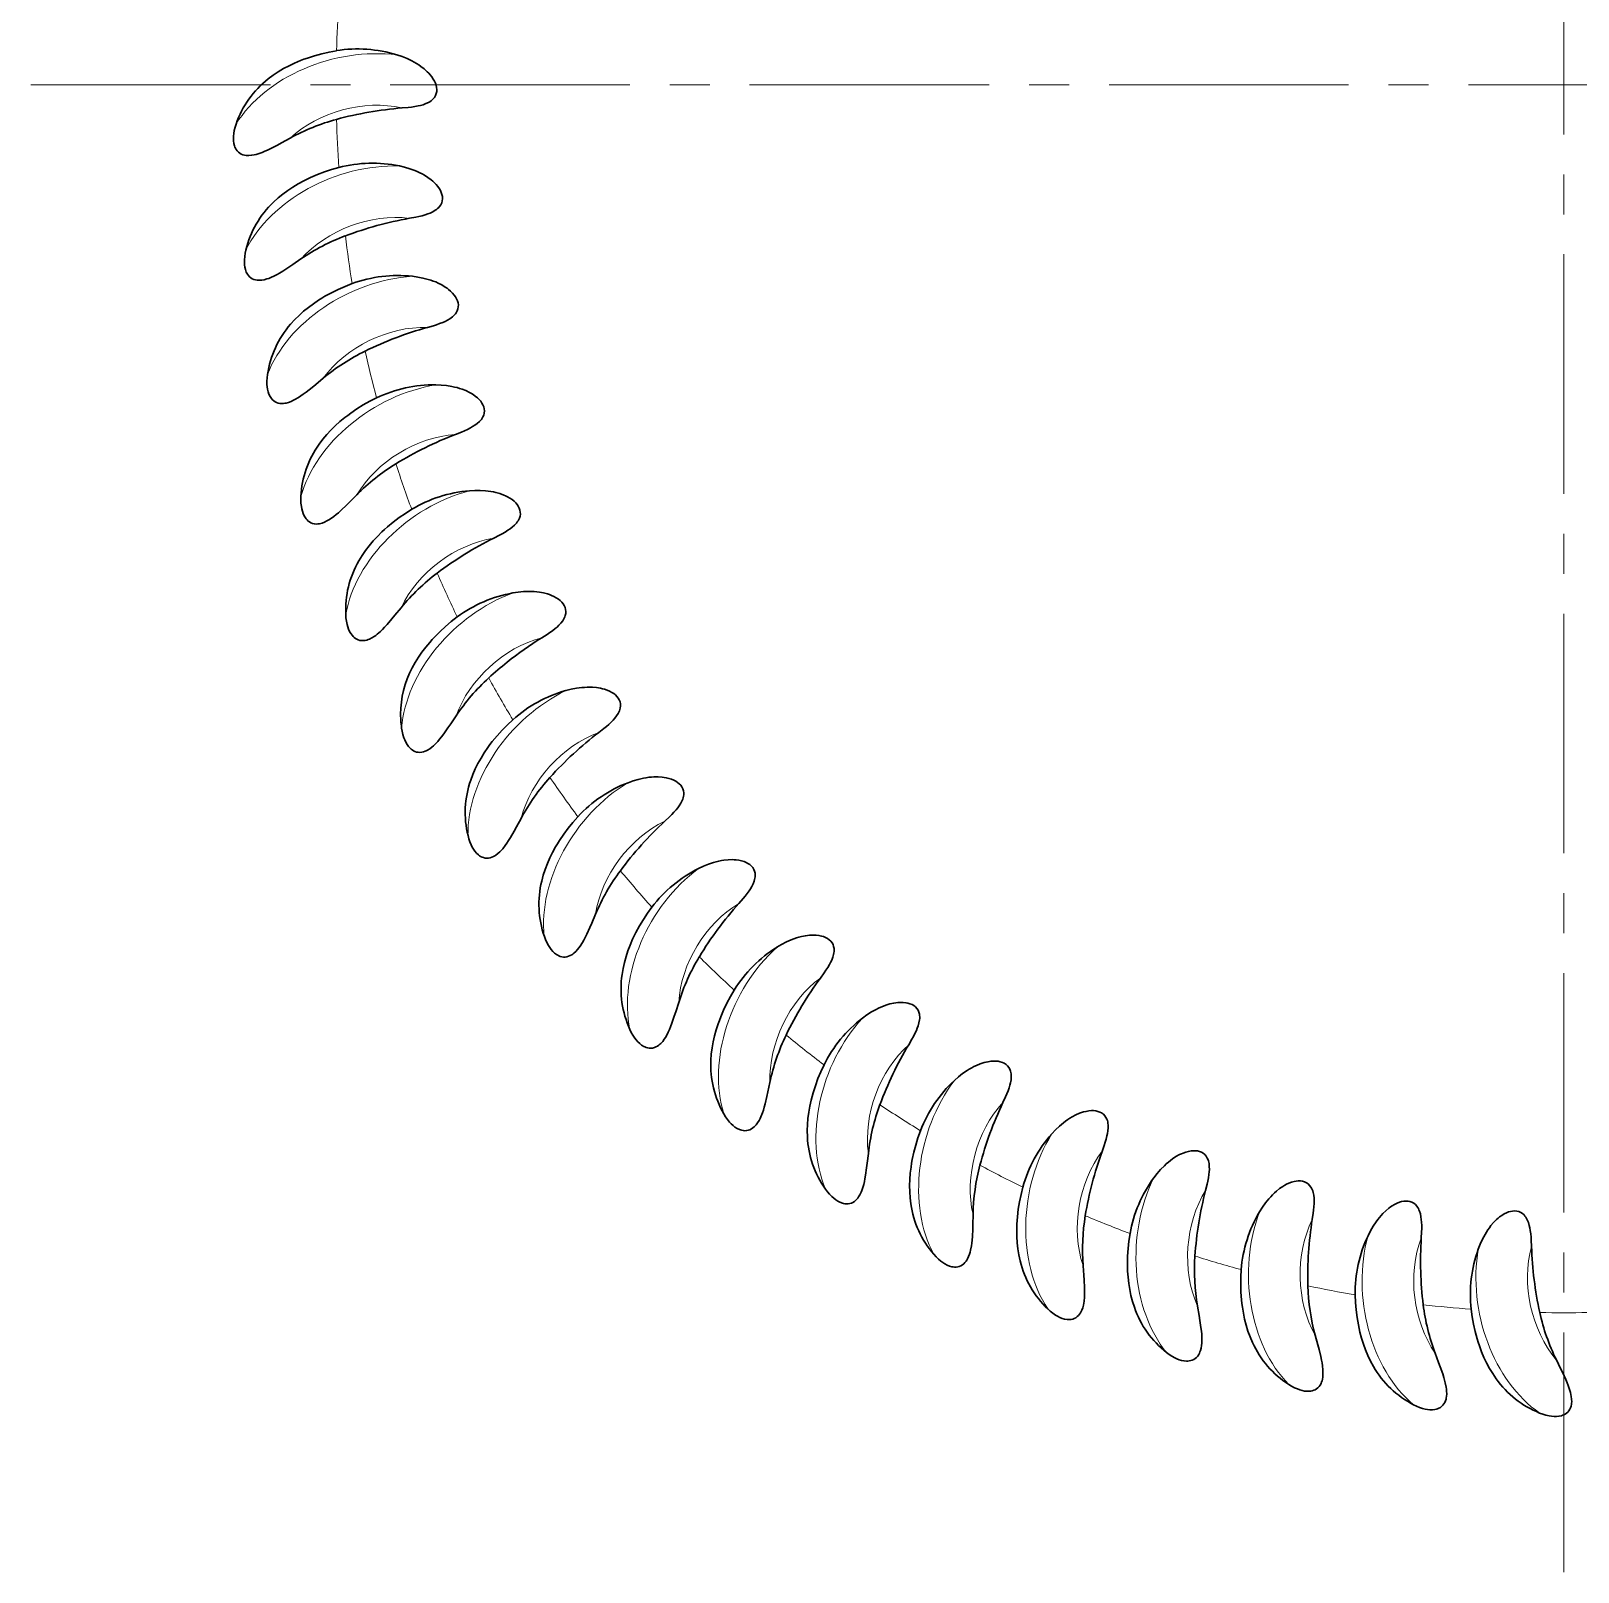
# Model space of a CAD drawing. Extents: x 89 to 609, y 11 to 440.
# Drawn here: x 541.78 to 575.68, y 210.24 to 244.01 of the extents above; entities that cross this region are included whole.
import ezdxf

# ---------------------------------------------------------------- set-up
doc = ezdxf.new("R2010")
doc.units = 0
doc.header["$LTSCALE"] = 7
doc.header["$MEASUREMENT"] = 0
doc.linetypes.add('CENTER2', pattern=[1.125, 0.75, -0.125, 0.125, -0.125])
doc.layers.add('1', color=1, linetype='CENTER2', lineweight=15)
doc.layers.add('8', color=252, linetype='CONTINUOUS', lineweight=15)

msp = doc.modelspace()

# ---------------------------------------------------------------- linework, layer by layer
at = {"layer": '1'}
for p, q in [((575.371, 210.24), (575.371, 277.452)), ((541.78, 242.826), (608.962, 242.826))]:
    msp.add_line(p, q, dxfattribs=at)
at = {"layer": '8', "lineweight": 30}
for points in [[(546.981, 242.958), (547.089, 243.039), (547.201, 243.114), (547.317, 243.183), (547.436, 243.247), (547.559, 243.305), (547.684, 243.358), (547.76, 243.388), (547.838, 243.416), (547.994, 243.466), (548.153, 243.509), (548.314, 243.546), (548.476, 243.576)], [(549.912, 242.321), (550.05, 242.334), (550.12, 242.342), (550.192, 242.352), (550.264, 242.366), (550.319, 242.378), (550.373, 242.393), (550.435, 242.416), (550.493, 242.443), (550.521, 242.459), (550.548, 242.477), (550.572, 242.497), (550.595, 242.518), (550.624, 242.553), (550.647, 242.593), (550.664, 242.635), (550.673, 242.68), (550.675, 242.726), (550.67, 242.772), (550.66, 242.818), (550.645, 242.862), (550.625, 242.906), (550.597, 242.956), (550.564, 243.005), (550.527, 243.051), (550.497, 243.084), (550.465, 243.116), (550.398, 243.176), (550.327, 243.232), (550.28, 243.264), (550.231, 243.295), (550.18, 243.324), (550.128, 243.352), (550.022, 243.402), (549.913, 243.446), (549.801, 243.484)], [(546.277, 241.97), (546.255, 241.901), (546.237, 241.831), (546.225, 241.76), (546.219, 241.706), (546.217, 241.652), (546.219, 241.598), (546.227, 241.545), (546.241, 241.49), (546.251, 241.464), (546.262, 241.439), (546.28, 241.408), (546.302, 241.38), (546.326, 241.355), (546.357, 241.331), (546.39, 241.312), (546.426, 241.298), (546.462, 241.288), (546.5, 241.282), (546.529, 241.28), (546.558, 241.28), (546.616, 241.285), (546.674, 241.295), (546.718, 241.305), (546.761, 241.318), (546.847, 241.348), (546.906, 241.372), (546.965, 241.398), (547.037, 241.432), (547.181, 241.507), (547.274, 241.557), (547.46, 241.66)], [(547.097, 240.259), (547.197, 240.35), (547.301, 240.434), (547.41, 240.514), (547.523, 240.589), (547.639, 240.659), (547.759, 240.724), (547.832, 240.761), (547.906, 240.796), (548.058, 240.861), (548.212, 240.919), (548.368, 240.971), (548.527, 241.016)], [(550.075, 239.904), (550.212, 239.929), (550.28, 239.944), (550.351, 239.961), (550.422, 239.981), (550.475, 239.999), (550.527, 240.019), (550.587, 240.047), (550.642, 240.08), (550.669, 240.099), (550.693, 240.119), (550.716, 240.141), (550.736, 240.164), (550.762, 240.202), (550.781, 240.244), (550.794, 240.288), (550.798, 240.333), (550.796, 240.379), (550.787, 240.424), (550.773, 240.469), (550.753, 240.512), (550.73, 240.553), (550.697, 240.601), (550.659, 240.646), (550.618, 240.689), (550.585, 240.719), (550.551, 240.748), (550.478, 240.801), (550.402, 240.849), (550.352, 240.877), (550.301, 240.903), (550.247, 240.928), (550.192, 240.95), (550.082, 240.99), (549.969, 241.023), (549.854, 241.05)], [(546.49, 239.208), (546.475, 239.138), (546.464, 239.067), (546.458, 238.995), (546.457, 238.94), (546.461, 238.886), (546.468, 238.833), (546.481, 238.781), (546.5, 238.727), (546.512, 238.702), (546.526, 238.679), (546.547, 238.649), (546.571, 238.623), (546.597, 238.601), (546.63, 238.58), (546.666, 238.564), (546.702, 238.553), (546.74, 238.547), (546.778, 238.545), (546.806, 238.546), (546.835, 238.548), (546.892, 238.558), (546.949, 238.574), (546.992, 238.588), (547.034, 238.605), (547.117, 238.643), (547.173, 238.673), (547.229, 238.704), (547.298, 238.745), (547.434, 238.833), (547.522, 238.892), (547.697, 239.012)], [(547.469, 237.583), (547.56, 237.683), (547.655, 237.777), (547.756, 237.867), (547.861, 237.952), (547.971, 238.033), (548.084, 238.109), (548.153, 238.152), (548.224, 238.194), (548.368, 238.273), (548.516, 238.346), (548.667, 238.412), (548.821, 238.473)], [(550.467, 237.512), (550.601, 237.551), (550.668, 237.572), (550.737, 237.596), (550.805, 237.623), (550.856, 237.645), (550.907, 237.67), (550.963, 237.704), (551.016, 237.742), (551.04, 237.763), (551.063, 237.786), (551.083, 237.809), (551.101, 237.835), (551.123, 237.875), (551.138, 237.918), (551.146, 237.963), (551.147, 238.009), (551.14, 238.054), (551.127, 238.098), (551.108, 238.141), (551.085, 238.182), (551.058, 238.221), (551.02, 238.266), (550.978, 238.307), (550.933, 238.345), (550.898, 238.372), (550.861, 238.398), (550.784, 238.444), (550.703, 238.485), (550.65, 238.508), (550.597, 238.529), (550.541, 238.548), (550.485, 238.566), (550.371, 238.595), (550.256, 238.617), (550.139, 238.633)], [(546.965, 236.479), (546.956, 236.408), (546.952, 236.336), (546.953, 236.264), (546.958, 236.209), (546.966, 236.156), (546.979, 236.103), (546.996, 236.053), (547.02, 236.002), (547.035, 235.978), (547.051, 235.955), (547.074, 235.928), (547.101, 235.905), (547.129, 235.885), (547.164, 235.867), (547.201, 235.855), (547.238, 235.847), (547.276, 235.845), (547.314, 235.846), (547.343, 235.85), (547.371, 235.855), (547.427, 235.871), (547.482, 235.891), (547.523, 235.91), (547.564, 235.931), (547.643, 235.976), (547.696, 236.011), (547.748, 236.048), (547.813, 236.095), (547.94, 236.195), (548.022, 236.263), (548.185, 236.399)], [(551.085, 235.169), (551.215, 235.22), (551.279, 235.247), (551.345, 235.278), (551.411, 235.311), (551.46, 235.338), (551.507, 235.368), (551.56, 235.407), (551.609, 235.45), (551.631, 235.473), (551.652, 235.498), (551.67, 235.523), (551.685, 235.55), (551.703, 235.592), (551.715, 235.637), (551.718, 235.682), (551.714, 235.728), (551.703, 235.772), (551.686, 235.815), (551.664, 235.856), (551.636, 235.895), (551.606, 235.931), (551.564, 235.972), (551.518, 236.009), (551.47, 236.043), (551.432, 236.066), (551.393, 236.088), (551.311, 236.127), (551.227, 236.16), (551.173, 236.177), (551.118, 236.193), (551.06, 236.207), (551.002, 236.219), (550.887, 236.237), (550.77, 236.249), (550.652, 236.253)], [(548.094, 234.955), (548.175, 235.062), (548.261, 235.165), (548.353, 235.264), (548.449, 235.359), (548.55, 235.45), (548.656, 235.536), (548.721, 235.586), (548.787, 235.635), (548.923, 235.727), (549.064, 235.814), (549.208, 235.894), (549.355, 235.969)], [(551.923, 232.895), (552.047, 232.958), (552.109, 232.992), (552.172, 233.028), (552.234, 233.068), (552.28, 233.099), (552.324, 233.134), (552.374, 233.177), (552.418, 233.224), (552.438, 233.25), (552.456, 233.276), (552.471, 233.304), (552.484, 233.332), (552.498, 233.376), (552.505, 233.421), (552.504, 233.466), (552.496, 233.511), (552.481, 233.554), (552.46, 233.595), (552.433, 233.634), (552.403, 233.67), (552.369, 233.703), (552.323, 233.74), (552.274, 233.772), (552.223, 233.802), (552.183, 233.821), (552.142, 233.839), (552.057, 233.87), (551.97, 233.895), (551.914, 233.907), (551.858, 233.918), (551.8, 233.926), (551.741, 233.933), (551.624, 233.94), (551.506, 233.94), (551.388, 233.933)], [(547.696, 233.808), (547.695, 233.736), (547.698, 233.664), (547.706, 233.592), (547.715, 233.539), (547.729, 233.486), (547.746, 233.435), (547.768, 233.386), (547.797, 233.338), (547.814, 233.315), (547.832, 233.295), (547.858, 233.27), (547.887, 233.249), (547.917, 233.232), (547.953, 233.217), (547.991, 233.208), (548.029, 233.205), (548.067, 233.206), (548.105, 233.211), (548.133, 233.217), (548.16, 233.225), (548.215, 233.246), (548.268, 233.272), (548.307, 233.294), (548.345, 233.319), (548.419, 233.372), (548.469, 233.411), (548.518, 233.453), (548.577, 233.506), (548.694, 233.618), (548.77, 233.693), (548.919, 233.844)], [(548.966, 232.398), (549.036, 232.512), (549.112, 232.623), (549.194, 232.73), (549.281, 232.834), (549.373, 232.934), (549.47, 233.03), (549.53, 233.086), (549.591, 233.14), (549.718, 233.245), (549.849, 233.345), (549.985, 233.438), (550.124, 233.527)], [(552.973, 230.711), (553.091, 230.786), (553.149, 230.825), (553.208, 230.867), (553.266, 230.912), (553.309, 230.948), (553.35, 230.987), (553.395, 231.035), (553.435, 231.086), (553.452, 231.113), (553.467, 231.141), (553.48, 231.17), (553.49, 231.199), (553.5, 231.244), (553.503, 231.29), (553.498, 231.335), (553.485, 231.379), (553.466, 231.421), (553.441, 231.459), (553.411, 231.495), (553.377, 231.528), (553.34, 231.558), (553.291, 231.59), (553.24, 231.618), (553.186, 231.642), (553.144, 231.658), (553.101, 231.672), (553.014, 231.695), (552.925, 231.711), (552.868, 231.718), (552.811, 231.723), (552.752, 231.726), (552.693, 231.727), (552.576, 231.723), (552.459, 231.712), (552.342, 231.694)], [(548.679, 231.218), (548.684, 231.146), (548.694, 231.075), (548.709, 231.004), (548.723, 230.952), (548.742, 230.901), (548.764, 230.852), (548.791, 230.805), (548.824, 230.76), (548.843, 230.739), (548.863, 230.72), (548.891, 230.698), (548.921, 230.68), (548.953, 230.665), (548.991, 230.655), (549.029, 230.649), (549.067, 230.649), (549.105, 230.654), (549.142, 230.663), (549.169, 230.671), (549.196, 230.682), (549.248, 230.708), (549.299, 230.739), (549.335, 230.765), (549.371, 230.793), (549.44, 230.853), (549.486, 230.897), (549.53, 230.943), (549.585, 231.002), (549.691, 231.124), (549.758, 231.206), (549.893, 231.37)], [(550.077, 229.935), (550.136, 230.056), (550.201, 230.173), (550.272, 230.288), (550.349, 230.399), (550.431, 230.507), (550.518, 230.612), (550.573, 230.674), (550.628, 230.734), (550.745, 230.85), (550.866, 230.962), (550.992, 231.068), (551.123, 231.169)], [(554.226, 228.637), (554.336, 228.723), (554.39, 228.767), (554.445, 228.815), (554.499, 228.865), (554.538, 228.905), (554.575, 228.947), (554.615, 228.999), (554.65, 229.054), (554.665, 229.083), (554.677, 229.112), (554.687, 229.142), (554.695, 229.172), (554.7, 229.218), (554.698, 229.263), (554.689, 229.308), (554.673, 229.35), (554.65, 229.39), (554.621, 229.426), (554.588, 229.459), (554.551, 229.489), (554.511, 229.515), (554.459, 229.542), (554.405, 229.565), (554.349, 229.584), (554.306, 229.596), (554.262, 229.605), (554.174, 229.62), (554.083, 229.628), (554.026, 229.629), (553.969, 229.629), (553.91, 229.626), (553.851, 229.622), (553.735, 229.606), (553.619, 229.584), (553.505, 229.555)], [(549.903, 228.733), (549.915, 228.662), (549.932, 228.592), (549.953, 228.523), (549.973, 228.473), (549.996, 228.424), (550.023, 228.377), (550.054, 228.333), (550.091, 228.291), (550.112, 228.272), (550.134, 228.255), (550.164, 228.236), (550.196, 228.22), (550.229, 228.209), (550.267, 228.202), (550.306, 228.2), (550.344, 228.204), (550.381, 228.212), (550.417, 228.224), (550.443, 228.236), (550.469, 228.249), (550.519, 228.28), (550.566, 228.315), (550.6, 228.345), (550.633, 228.376), (550.696, 228.442), (550.737, 228.49), (550.777, 228.54), (550.826, 228.604), (550.919, 228.736), (550.979, 228.824), (551.097, 229)], [(551.417, 227.589), (551.464, 227.715), (551.517, 227.838), (551.577, 227.959), (551.643, 228.077), (551.715, 228.193), (551.792, 228.305), (551.84, 228.371), (551.89, 228.437), (551.995, 228.564), (552.105, 228.686), (552.22, 228.804), (552.341, 228.917)], [(555.671, 226.692), (555.772, 226.787), (555.822, 226.836), (555.872, 226.889), (555.921, 226.944), (555.956, 226.988), (555.989, 227.033), (556.024, 227.089), (556.053, 227.147), (556.065, 227.177), (556.075, 227.207), (556.082, 227.238), (556.086, 227.268), (556.087, 227.314), (556.081, 227.36), (556.068, 227.403), (556.047, 227.444), (556.021, 227.481), (555.989, 227.515), (555.952, 227.544), (555.913, 227.57), (555.871, 227.592), (555.817, 227.614), (555.761, 227.632), (555.703, 227.646), (555.659, 227.653), (555.615, 227.659), (555.525, 227.665), (555.434, 227.664), (555.377, 227.66), (555.32, 227.654), (555.262, 227.646), (555.204, 227.636), (555.089, 227.61), (554.977, 227.576), (554.865, 227.537)], [(551.358, 226.376), (551.377, 226.307), (551.4, 226.239), (551.428, 226.172), (551.452, 226.123), (551.48, 226.077), (551.511, 226.033), (551.546, 225.992), (551.588, 225.954), (551.61, 225.937), (551.633, 225.922), (551.665, 225.906), (551.698, 225.894), (551.732, 225.886), (551.771, 225.882), (551.81, 225.884), (551.847, 225.891), (551.883, 225.903), (551.918, 225.919), (551.943, 225.932), (551.968, 225.948), (552.014, 225.983), (552.057, 226.023), (552.089, 226.055), (552.119, 226.09), (552.175, 226.162), (552.211, 226.214), (552.246, 226.267), (552.289, 226.335), (552.369, 226.475), (552.42, 226.569), (552.521, 226.755)], [(552.974, 225.381), (553.008, 225.511), (553.05, 225.638), (553.098, 225.764), (553.153, 225.888), (553.213, 226.01), (553.279, 226.13), (553.321, 226.2), (553.364, 226.27), (553.456, 226.406), (553.554, 226.538), (553.658, 226.667), (553.767, 226.791)], [(557.294, 224.892), (557.386, 224.997), (557.43, 225.05), (557.475, 225.108), (557.518, 225.167), (557.549, 225.214), (557.578, 225.262), (557.607, 225.321), (557.631, 225.382), (557.64, 225.413), (557.647, 225.444), (557.651, 225.475), (557.652, 225.506), (557.649, 225.552), (557.639, 225.596), (557.621, 225.638), (557.597, 225.677), (557.567, 225.711), (557.532, 225.742), (557.493, 225.768), (557.451, 225.79), (557.407, 225.807), (557.351, 225.824), (557.294, 225.837), (557.235, 225.845), (557.191, 225.848), (557.146, 225.85), (557.056, 225.847), (556.966, 225.837), (556.91, 225.828), (556.853, 225.817), (556.796, 225.803), (556.739, 225.787), (556.628, 225.751), (556.519, 225.707), (556.412, 225.657)], [(554.733, 223.331), (554.756, 223.463), (554.785, 223.595), (554.821, 223.725), (554.864, 223.853), (554.912, 223.98), (554.966, 224.105), (555.001, 224.179), (555.038, 224.253), (555.116, 224.397), (555.201, 224.538), (555.293, 224.676), (555.389, 224.81)], [(553.031, 224.168), (553.056, 224.101), (553.085, 224.035), (553.119, 223.971), (553.148, 223.925), (553.18, 223.882), (553.216, 223.841), (553.254, 223.804), (553.299, 223.769), (553.323, 223.755), (553.347, 223.742), (553.381, 223.729), (553.415, 223.72), (553.449, 223.715), (553.489, 223.716), (553.527, 223.721), (553.563, 223.732), (553.598, 223.747), (553.632, 223.766), (553.655, 223.782), (553.678, 223.8), (553.721, 223.839), (553.76, 223.883), (553.788, 223.918), (553.815, 223.955), (553.864, 224.032), (553.895, 224.087), (553.925, 224.144), (553.961, 224.216), (554.028, 224.363), (554.07, 224.461), (554.153, 224.656)], [(559.081, 223.255), (559.162, 223.368), (559.201, 223.426), (559.24, 223.487), (559.278, 223.55), (559.304, 223.6), (559.328, 223.651), (559.352, 223.712), (559.369, 223.774), (559.375, 223.806), (559.379, 223.838), (559.38, 223.869), (559.379, 223.9), (559.371, 223.945), (559.357, 223.989), (559.335, 224.029), (559.308, 224.065), (559.274, 224.096), (559.237, 224.123), (559.195, 224.145), (559.152, 224.163), (559.106, 224.177), (559.049, 224.189), (558.991, 224.195), (558.932, 224.198), (558.887, 224.197), (558.842, 224.194), (558.753, 224.183), (558.664, 224.165), (558.609, 224.15), (558.554, 224.134), (558.498, 224.115), (558.443, 224.094), (558.336, 224.046), (558.231, 223.992), (558.129, 223.932)], [(556.68, 221.458), (556.69, 221.591), (556.706, 221.725), (556.73, 221.858), (556.76, 221.99), (556.796, 222.121), (556.838, 222.25), (556.866, 222.328), (556.895, 222.404), (556.96, 222.555), (557.031, 222.704), (557.109, 222.85), (557.192, 222.992)], [(554.905, 222.129), (554.937, 222.065), (554.973, 222.002), (555.012, 221.942), (555.046, 221.899), (555.082, 221.858), (555.121, 221.821), (555.162, 221.787), (555.211, 221.758), (555.236, 221.745), (555.261, 221.735), (555.296, 221.725), (555.331, 221.719), (555.365, 221.718), (555.404, 221.722), (555.442, 221.731), (555.477, 221.745), (555.511, 221.764), (555.542, 221.786), (555.564, 221.804), (555.585, 221.824), (555.624, 221.867), (555.659, 221.915), (555.683, 221.952), (555.706, 221.992), (555.748, 222.073), (555.774, 222.131), (555.798, 222.19), (555.827, 222.265), (555.879, 222.418), (555.912, 222.519), (555.976, 222.722)], [(561.015, 221.795), (561.085, 221.915), (561.119, 221.976), (561.152, 222.041), (561.183, 222.108), (561.204, 222.16), (561.223, 222.212), (561.241, 222.276), (561.253, 222.339), (561.256, 222.372), (561.257, 222.404), (561.255, 222.435), (561.251, 222.465), (561.239, 222.51), (561.22, 222.552), (561.195, 222.59), (561.164, 222.623), (561.128, 222.651), (561.088, 222.674), (561.044, 222.693), (560.999, 222.706), (560.953, 222.715), (560.895, 222.722), (560.836, 222.723), (560.777, 222.719), (560.732, 222.714), (560.688, 222.707), (560.6, 222.688), (560.514, 222.661), (560.46, 222.642), (560.407, 222.62), (560.353, 222.596), (560.3, 222.569), (560.198, 222.512), (560.099, 222.448), (560.004, 222.379)], [(563.079, 220.526), (563.137, 220.652), (563.165, 220.716), (563.192, 220.784), (563.217, 220.853), (563.233, 220.907), (563.247, 220.961), (563.259, 221.026), (563.264, 221.09), (563.264, 221.123), (563.262, 221.154), (563.257, 221.185), (563.25, 221.215), (563.234, 221.259), (563.211, 221.298), (563.183, 221.334), (563.149, 221.364), (563.11, 221.389), (563.068, 221.408), (563.023, 221.422), (562.977, 221.431), (562.93, 221.436), (562.871, 221.437), (562.813, 221.432), (562.754, 221.423), (562.71, 221.414), (562.667, 221.403), (562.582, 221.375), (562.498, 221.34), (562.446, 221.316), (562.396, 221.289), (562.344, 221.26), (562.294, 221.228), (562.198, 221.162), (562.105, 221.089), (562.017, 221.011)], [(558.796, 219.778), (558.793, 219.912), (558.797, 220.046), (558.808, 220.181), (558.825, 220.315), (558.848, 220.449), (558.878, 220.582), (558.898, 220.661), (558.92, 220.74), (558.97, 220.897), (559.027, 221.052), (559.09, 221.204), (559.16, 221.354)], [(556.966, 220.278), (557.003, 220.216), (557.044, 220.157), (557.09, 220.101), (557.127, 220.061), (557.167, 220.024), (557.209, 219.991), (557.254, 219.962), (557.305, 219.937), (557.331, 219.927), (557.357, 219.919), (557.392, 219.912), (557.428, 219.91), (557.462, 219.912), (557.501, 219.92), (557.537, 219.933), (557.571, 219.95), (557.603, 219.971), (557.632, 219.996), (557.652, 220.016), (557.671, 220.038), (557.705, 220.085), (557.736, 220.135), (557.757, 220.175), (557.776, 220.217), (557.809, 220.301), (557.83, 220.362), (557.848, 220.423), (557.87, 220.5), (557.908, 220.657), (557.931, 220.761), (557.975, 220.969)], [(565.254, 219.458), (565.301, 219.589), (565.322, 219.656), (565.342, 219.726), (565.36, 219.797), (565.372, 219.852), (565.38, 219.908), (565.386, 219.973), (565.385, 220.038), (565.382, 220.07), (565.377, 220.102), (565.369, 220.132), (565.359, 220.161), (565.339, 220.202), (565.313, 220.24), (565.281, 220.273), (565.244, 220.299), (565.203, 220.32), (565.16, 220.335), (565.114, 220.345), (565.067, 220.35), (565.019, 220.35), (564.961, 220.345), (564.903, 220.335), (564.846, 220.321), (564.803, 220.308), (564.761, 220.292), (564.679, 220.256), (564.599, 220.214), (564.55, 220.185), (564.502, 220.153), (564.453, 220.119), (564.406, 220.083), (564.317, 220.008), (564.232, 219.927), (564.151, 219.84)], [(561.062, 218.306), (561.046, 218.44), (561.037, 218.574), (561.035, 218.709), (561.04, 218.844), (561.05, 218.98), (561.067, 219.115), (561.079, 219.196), (561.094, 219.277), (561.129, 219.437), (561.171, 219.597), (561.219, 219.754), (561.275, 219.91)], [(559.192, 218.63), (559.236, 218.573), (559.282, 218.518), (559.333, 218.466), (559.374, 218.43), (559.417, 218.397), (559.462, 218.368), (559.509, 218.343), (559.562, 218.323), (559.589, 218.316), (559.616, 218.311), (559.652, 218.307), (559.687, 218.308), (559.722, 218.313), (559.759, 218.325), (559.794, 218.341), (559.826, 218.361), (559.856, 218.386), (559.882, 218.413), (559.9, 218.435), (559.917, 218.459), (559.947, 218.509), (559.973, 218.562), (559.99, 218.604), (560.005, 218.647), (560.03, 218.734), (560.045, 218.796), (560.057, 218.859), (560.071, 218.938), (560.094, 219.098), (560.107, 219.203), (560.131, 219.414)], [(567.521, 218.602), (567.555, 218.737), (567.57, 218.806), (567.584, 218.877), (567.595, 218.95), (567.601, 219.006), (567.604, 219.062), (567.603, 219.127), (567.597, 219.192), (567.59, 219.224), (567.582, 219.254), (567.572, 219.284), (567.559, 219.312), (567.535, 219.351), (567.505, 219.386), (567.471, 219.416), (567.431, 219.439), (567.389, 219.456), (567.344, 219.467), (567.297, 219.472), (567.25, 219.472), (567.203, 219.468), (567.145, 219.457), (567.089, 219.442), (567.033, 219.422), (566.992, 219.405), (566.951, 219.386), (566.872, 219.342), (566.797, 219.292), (566.751, 219.258), (566.706, 219.223), (566.661, 219.184), (566.618, 219.144), (566.536, 219.06), (566.459, 218.971), (566.387, 218.878)], [(569.86, 217.966), (569.88, 218.104), (569.889, 218.173), (569.895, 218.245), (569.9, 218.319), (569.9, 218.375), (569.898, 218.431), (569.891, 218.496), (569.878, 218.56), (569.869, 218.591), (569.858, 218.621), (569.845, 218.649), (569.829, 218.676), (569.802, 218.713), (569.769, 218.745), (569.732, 218.771), (569.69, 218.79), (569.646, 218.803), (569.601, 218.809), (569.554, 218.81), (569.507, 218.806), (569.46, 218.797), (569.404, 218.781), (569.349, 218.761), (569.295, 218.736), (569.256, 218.714), (569.217, 218.691), (569.143, 218.641), (569.073, 218.584), (569.03, 218.546), (568.989, 218.506), (568.948, 218.463), (568.909, 218.419), (568.835, 218.328), (568.767, 218.232), (568.704, 218.132)], [(563.457, 217.057), (563.429, 217.188), (563.407, 217.321), (563.393, 217.455), (563.384, 217.591), (563.382, 217.726), (563.386, 217.863), (563.39, 217.944), (563.397, 218.026), (563.417, 218.19), (563.443, 218.352), (563.477, 218.514), (563.517, 218.674)], [(572.248, 217.555), (572.255, 217.694), (572.257, 217.763), (572.257, 217.836), (572.254, 217.91), (572.249, 217.966), (572.242, 218.021), (572.229, 218.086), (572.21, 218.148), (572.198, 218.178), (572.184, 218.206), (572.168, 218.233), (572.15, 218.259), (572.119, 218.293), (572.084, 218.321), (572.044, 218.343), (572.001, 218.359), (571.956, 218.367), (571.91, 218.37), (571.863, 218.366), (571.817, 218.357), (571.771, 218.344), (571.717, 218.323), (571.664, 218.297), (571.613, 218.267), (571.576, 218.242), (571.54, 218.216), (571.471, 218.158), (571.406, 218.095), (571.367, 218.053), (571.33, 218.009), (571.293, 217.963), (571.258, 217.915), (571.193, 217.818), (571.135, 217.716), (571.081, 217.61)], [(561.566, 217.202), (561.614, 217.149), (561.666, 217.098), (561.721, 217.052), (561.765, 217.02), (561.811, 216.991), (561.859, 216.966), (561.908, 216.946), (561.963, 216.931), (561.991, 216.927), (562.018, 216.924), (562.054, 216.924), (562.089, 216.928), (562.123, 216.937), (562.159, 216.952), (562.192, 216.971), (562.222, 216.995), (562.249, 217.022), (562.273, 217.051), (562.289, 217.075), (562.303, 217.1), (562.328, 217.153), (562.349, 217.208), (562.362, 217.251), (562.373, 217.295), (562.39, 217.385), (562.398, 217.448), (562.405, 217.512), (562.411, 217.592), (562.419, 217.753), (562.422, 217.859), (562.426, 218.072)], [(574.664, 217.372), (574.658, 217.511), (574.653, 217.581), (574.646, 217.653), (574.637, 217.726), (574.627, 217.781), (574.614, 217.836), (574.595, 217.899), (574.57, 217.959), (574.555, 217.988), (574.539, 218.015), (574.52, 218.04), (574.5, 218.064), (574.466, 218.095), (574.428, 218.12), (574.386, 218.138), (574.342, 218.149), (574.296, 218.154), (574.25, 218.151), (574.204, 218.143), (574.159, 218.13), (574.114, 218.113), (574.062, 218.087), (574.012, 218.056), (573.964, 218.021), (573.93, 217.993), (573.896, 217.963), (573.833, 217.899), (573.775, 217.83), (573.74, 217.785), (573.707, 217.738), (573.675, 217.688), (573.645, 217.637), (573.59, 217.534), (573.541, 217.427), (573.498, 217.317)], [(565.961, 216.042), (565.92, 216.169), (565.886, 216.3), (565.859, 216.432), (565.837, 216.565), (565.822, 216.7), (565.813, 216.836), (565.81, 216.918), (565.809, 217), (565.813, 217.165), (565.824, 217.329), (565.842, 217.493), (565.866, 217.656)], [(564.064, 216.006), (564.117, 215.957), (564.174, 215.912), (564.233, 215.871), (564.28, 215.844), (564.328, 215.819), (564.378, 215.799), (564.429, 215.784), (564.485, 215.774), (564.513, 215.772), (564.541, 215.772), (564.576, 215.776), (564.611, 215.783), (564.644, 215.795), (564.678, 215.813), (564.71, 215.836), (564.737, 215.862), (564.761, 215.891), (564.782, 215.923), (564.796, 215.948), (564.808, 215.975), (564.828, 216.029), (564.843, 216.086), (564.852, 216.131), (564.858, 216.175), (564.867, 216.266), (564.869, 216.33), (564.87, 216.394), (564.869, 216.474), (564.861, 216.635), (564.853, 216.742), (564.837, 216.953)], [(568.55, 215.268), (568.497, 215.392), (568.451, 215.518), (568.411, 215.647), (568.377, 215.778), (568.349, 215.911), (568.327, 216.045), (568.316, 216.127), (568.307, 216.208), (568.295, 216.372), (568.291, 216.537), (568.293, 216.702), (568.302, 216.867)], [(571.2, 214.745), (571.136, 214.863), (571.078, 214.984), (571.026, 215.108), (570.98, 215.236), (570.939, 215.365), (570.904, 215.497), (570.886, 215.577), (570.869, 215.657), (570.842, 215.82), (570.822, 215.983), (570.808, 216.148), (570.802, 216.313)], [(566.664, 215.052), (566.722, 215.009), (566.783, 214.97), (566.846, 214.935), (566.895, 214.911), (566.945, 214.892), (566.997, 214.877), (567.049, 214.866), (567.106, 214.862), (567.134, 214.862), (567.161, 214.865), (567.197, 214.872), (567.23, 214.883), (567.262, 214.898), (567.295, 214.919), (567.324, 214.944), (567.349, 214.973), (567.37, 215.005), (567.388, 215.038), (567.399, 215.065), (567.408, 215.092), (567.423, 215.149), (567.433, 215.207), (567.437, 215.252), (567.439, 215.297), (567.439, 215.388), (567.436, 215.452), (567.43, 215.515), (567.421, 215.595), (567.398, 215.755), (567.381, 215.86), (567.344, 216.069)], [(573.888, 214.475), (573.813, 214.587), (573.744, 214.702), (573.68, 214.821), (573.622, 214.943), (573.57, 215.068), (573.522, 215.196), (573.496, 215.274), (573.472, 215.353), (573.43, 215.511), (573.394, 215.672), (573.365, 215.835), (573.343, 215.998)], [(569.344, 214.35), (569.406, 214.313), (569.469, 214.28), (569.535, 214.251), (569.587, 214.232), (569.639, 214.218), (569.692, 214.207), (569.745, 214.202), (569.802, 214.203), (569.829, 214.206), (569.856, 214.211), (569.891, 214.222), (569.923, 214.235), (569.953, 214.253), (569.984, 214.278), (570.011, 214.306), (570.033, 214.337), (570.051, 214.37), (570.065, 214.405), (570.074, 214.433), (570.081, 214.461), (570.09, 214.518), (570.094, 214.577), (570.094, 214.622), (570.092, 214.668), (570.083, 214.758), (570.074, 214.821), (570.062, 214.884), (570.046, 214.963), (570.007, 215.12), (569.98, 215.222), (569.924, 215.427)], [(572.078, 213.907), (572.143, 213.875), (572.21, 213.848), (572.278, 213.825), (572.331, 213.812), (572.384, 213.802), (572.438, 213.797), (572.491, 213.797), (572.548, 213.803), (572.575, 213.809), (572.601, 213.817), (572.635, 213.83), (572.666, 213.847), (572.694, 213.868), (572.722, 213.895), (572.746, 213.925), (572.765, 213.958), (572.78, 213.993), (572.791, 214.03), (572.797, 214.058), (572.801, 214.086), (572.805, 214.145), (572.803, 214.203), (572.799, 214.248), (572.793, 214.293), (572.775, 214.383), (572.76, 214.445), (572.742, 214.506), (572.718, 214.583), (572.665, 214.735), (572.628, 214.835), (572.553, 215.034)], [(574.842, 213.724), (574.91, 213.699), (574.979, 213.679), (575.049, 213.663), (575.103, 213.654), (575.157, 213.65), (575.211, 213.65), (575.264, 213.654), (575.319, 213.666), (575.346, 213.674), (575.371, 213.685), (575.403, 213.701), (575.433, 213.721), (575.459, 213.744), (575.484, 213.774), (575.505, 213.807), (575.521, 213.841), (575.532, 213.878), (575.54, 213.915), (575.543, 213.943), (575.544, 213.972), (575.543, 214.03), (575.535, 214.089), (575.527, 214.133), (575.517, 214.177), (575.491, 214.265), (575.469, 214.325), (575.446, 214.384), (575.415, 214.458), (575.348, 214.605), (575.302, 214.701), (575.208, 214.892)]]:
    msp.add_lwpolyline(points, dxfattribs=at)
at = {"layer": '8', "lineweight": 13}
for start, end in [(176.1521, 178.4036), (181.6066, 183.8582), (187.0612, 189.3127), (192.5157, 194.7673), (197.9703, 200.2218), (203.4248, 205.6764), (208.8794, 211.1309), (214.3339, 216.5855), (219.7884, 222.04), (225.243, 227.4946), (230.6975, 232.9491), (236.1521, 238.4036), (241.6066, 243.8582), (247.0612, 249.3127), (252.5157, 254.7673), (257.9703, 260.2218), (263.4248, 265.6764), (268.8794, 271.1309)]:
    msp.add_arc((575.371, 242.826), 26.905, start, end, dxfattribs=at)
at = {"layer": '8', "lineweight": 30}
for centre, radius, start, end in [((548.939, 240.69), 2.924, 72.8643, 99.1126), ((548.293, 241.277), 2.132, 127.9652, 161.0418), ((549.674, 237.662), 4.57, 105.1932, 118.9792), ((550.548, 234.406), 7.941, 94.5986, 105.123), ((549.262, 238.187), 2.924, 78.3189, 104.5671), ((548.563, 238.71), 2.132, 133.4197, 166.4964), ((551.461, 232.085), 7.941, 100.0532, 110.5775), ((550.281, 235.243), 4.57, 110.6477, 124.4338), ((549.822, 235.726), 2.924, 83.7734, 110.0217), ((549.076, 236.181), 2.132, 138.8743, 171.9509), ((552.591, 229.86), 7.941, 105.5077, 116.0321), ((551.116, 232.892), 4.57, 116.1023, 129.8883), ((550.612, 233.33), 2.924, 89.228, 115.4762), ((549.827, 233.711), 2.132, 144.3288, 177.4055), ((553.926, 227.754), 7.941, 110.9623, 121.4866), ((552.17, 230.632), 4.57, 121.5568, 135.3429), ((551.627, 231.019), 2.924, 94.6825, 120.9308), ((555.456, 225.784), 7.941, 116.4168, 126.9412), ((550.809, 231.325), 2.132, 149.7834, 182.86), ((553.434, 228.482), 4.57, 127.0113, 140.7974), ((552.857, 228.816), 2.924, 100.1371, 126.3853), ((557.06, 224.119), 7.757, 121.7962, 128.6428), ((552.01, 229.042), 2.128, 155.2152, 183.7329), ((557.379, 223.711), 8.274, 128.6053, 132.2874), ((554.897, 226.461), 4.57, 132.4659, 146.252), ((554.291, 226.739), 2.924, 105.5916, 131.8399), ((552.17, 229.053), 2.289, 183.7429, 188.0333), ((559.041, 222.323), 7.941, 127.3259, 137.8502), ((553.432, 226.884), 2.135, 160.7135, 193.7507), ((556.546, 224.589), 4.57, 137.9204, 151.7065), ((555.915, 224.808), 2.924, 111.0461, 137.2944), ((561.064, 220.863), 7.941, 132.7804, 143.3048), ((558.364, 222.882), 4.57, 143.375, 157.1611), ((557.716, 223.04), 2.924, 116.5007, 142.7489), ((555.044, 224.87), 2.132, 166.147, 199.2237), ((563.217, 219.603), 7.941, 138.235, 148.7593), ((559.677, 221.452), 2.924, 121.9552, 148.2035), ((560.337, 221.356), 4.57, 148.8295, 162.6156), ((556.843, 223.02), 2.132, 171.6015, 204.6782), ((565.479, 218.553), 7.941, 143.6895, 154.2139), ((561.78, 220.057), 2.924, 127.4098, 153.658), ((562.446, 220.024), 4.57, 154.2841, 168.0702), ((567.832, 217.722), 7.941, 149.1441, 159.6684), ((558.81, 221.348), 2.132, 177.0561, 210.1327), ((564.006, 218.868), 2.924, 132.8643, 159.1126), ((564.672, 218.899), 4.57, 159.7386, 173.5247), ((570.252, 217.119), 7.941, 154.5986, 165.123), ((560.926, 219.871), 2.132, 182.5106, 215.5873), ((566.335, 217.896), 2.924, 138.3189, 164.5671), ((572.719, 216.749), 7.941, 160.0532, 170.5775), ((566.995, 217.99), 4.57, 165.1932, 178.9792), ((568.745, 217.15), 2.924, 143.7734, 170.0217), ((575.21, 216.615), 7.941, 165.5077, 176.0321), ((563.174, 218.602), 2.132, 187.9652, 221.0418), ((569.394, 217.307), 4.57, 170.6477, 184.4338), ((571.216, 216.636), 2.924, 149.228, 175.4762), ((577.702, 216.719), 7.941, 170.9623, 181.4866), ((573.724, 216.36), 2.924, 154.6825, 180.9308), ((580.173, 217.058), 7.941, 176.4168, 186.9412), ((582.601, 217.631), 7.941, 181.8713, 192.3957), ((565.532, 217.552), 2.132, 193.4197, 226.4964), ((571.847, 216.854), 4.57, 176.1023, 189.8883), ((576.248, 216.323), 2.924, 160.1371, 186.3853), ((574.331, 216.637), 4.57, 181.5568, 195.3429), ((567.979, 216.731), 2.132, 198.8743, 231.9509), ((576.826, 216.656), 4.57, 187.0113, 200.7974), ((579.307, 216.913), 4.57, 192.4659, 206.252), ((570.493, 216.147), 2.132, 204.3288, 237.4055), ((573.053, 215.806), 2.135, 209.8044, 242.8416), ((575.63, 215.706), 2.132, 215.2379, 248.3146)]:
    msp.add_arc(centre, radius, start, end, dxfattribs=at)
at = {"layer": '8', "lineweight": 13, "extrusion": (0, 0, -1)}
for centre, major_axis, start_param, end_param in [((548.854, 241.378), (-2.821, -0.756), 0.643234, 2.094197), ((549, 240.832), (-2.048, -0.549), 0.926351, 2.210584), ((549.112, 238.864), (-2.736, -1.02), 0.643234, 2.094197), ((549.309, 238.334), (-1.986, -0.741), 0.926351, 2.210584), ((549.607, 236.386), (-2.627, -1.276), 0.643234, 2.094197), ((549.854, 235.877), (-1.907, -0.926), 0.926351, 2.210584), ((550.336, 233.967), (-2.493, -1.52), 0.643234, 2.094197), ((550.631, 233.483), (-1.81, -1.103), 0.926351, 2.210584), ((551.292, 231.627), (-2.338, -1.75), 0.643234, 2.094197), ((551.631, 231.174), (-1.697, -1.27), 0.926351, 2.210584), ((552.465, 229.389), (-2.161, -1.964), 0.643234, 2.094197), ((552.846, 228.97), (-1.569, -1.426), 0.926351, 2.210583), ((553.846, 227.272), (-1.964, -2.161), 0.643234, 2.094197), ((554.265, 226.892), (-1.426, -1.569), 0.926351, 2.210584), ((555.422, 225.297), (-1.75, -2.338), 0.643234, 2.094197), ((555.875, 224.958), (-1.27, -1.697), 0.926351, 2.210584), ((557.179, 223.48), (-1.52, -2.493), 0.643234, 2.094197), ((557.662, 223.185), (-1.103, -1.81), 0.926351, 2.210584), ((559.1, 221.838), (-1.276, -2.626), 0.643234, 2.094197), ((559.609, 221.591), (-0.926, -1.907), 0.926351, 2.210584), ((561.169, 220.387), (-1.02, -2.736), 0.643234, 2.094197), ((561.699, 220.189), (-0.741, -1.986), 0.926351, 2.210584), ((563.366, 219.138), (-0.756, -2.82), 0.643234, 2.094197), ((563.913, 218.992), (-0.549, -2.048), 0.926351, 2.210584), ((565.673, 218.104), (-0.484, -2.88), 0.643234, 2.094197), ((566.23, 218.011), (-0.352, -2.091), 0.926351, 2.210584), ((568.066, 217.294), (-0.208, -2.913), 0.643234, 2.094197), ((568.631, 217.254), (-0.151, -2.115), 0.926351, 2.210584), ((570.526, 216.716), (0.069, -2.919), 0.643234, 2.094197), ((571.092, 216.729), (0.05, -2.119), 0.926351, 2.210584), ((573.03, 216.373), (0.347, -2.899), 0.643234, 2.094197), ((573.592, 216.441), (0.252, -2.105), 0.926351, 2.210584), ((576.108, 216.391), (0.451, -2.072), 0.926351, 2.210584), ((575.556, 216.271), (0.621, -2.853), 0.643234, 2.094197)]:
    msp.add_ellipse(centre, major_axis=major_axis, ratio=0.707107, start_param=start_param, end_param=end_param, dxfattribs=at)

doc.saveas('drawing.dxf')
